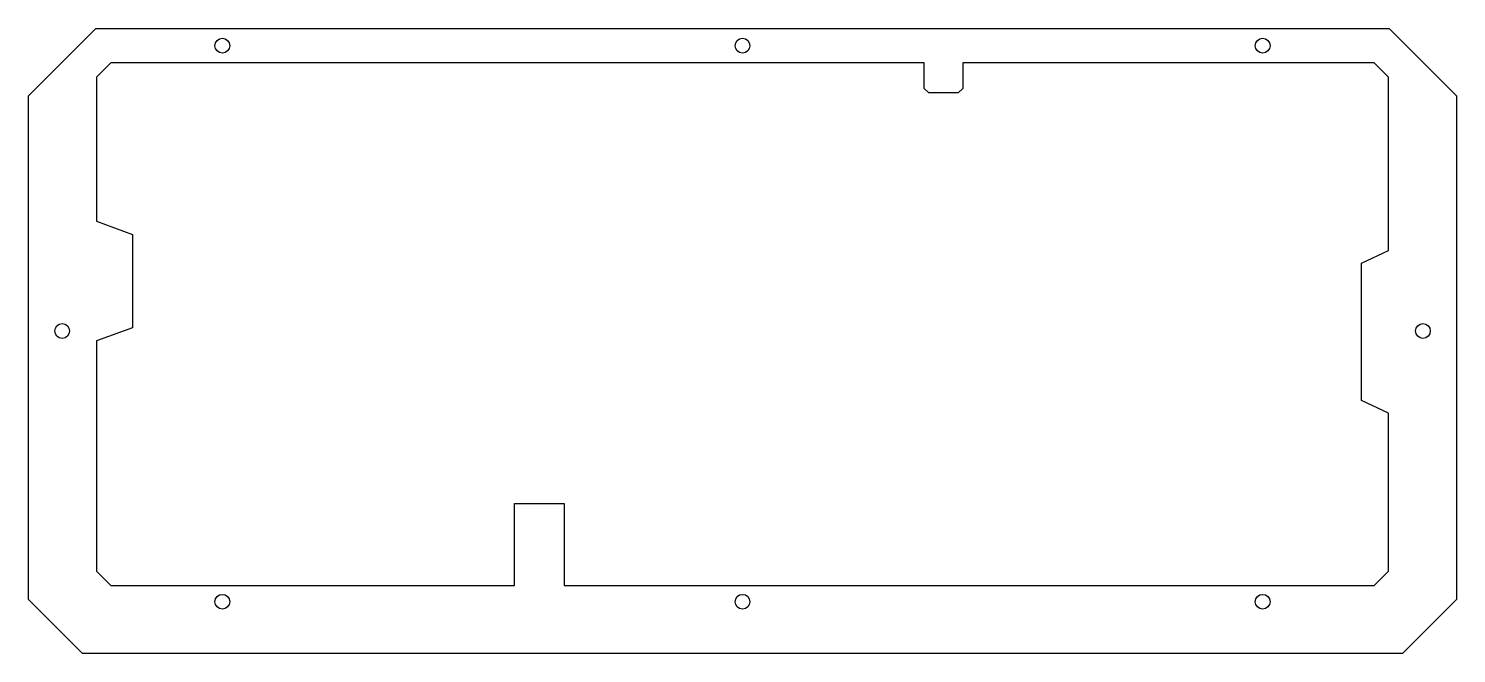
# Model space of a CAD drawing. Header units: millimetres. Extents: x 29 to 345, y -366 to -228.
import ezdxf

# ---------------------------------------------------------------- set-up
doc = ezdxf.new("R2010")
doc.units = ezdxf.units.MM
doc.layers.get('0').update_dxf_attribs({"linetype": 'CONTINUOUS'})

msp = doc.modelspace()

# ---------------------------------------------------------------- linework, layer by layer
for points in [[(29.45, -243.15), (44.3, -228.31), (330.35, -228.31), (345.2, -243.15), (345.2, -354.49), (333.24, -366.45), (41.41, -366.45), (29.45, -354.49)], [(228.53, -242.55), (227.53, -241.55), (227.53, -235.88), (47.62, -235.88), (44.45, -239.05), (44.45, -270.9), (52.41, -273.8), (52.45, -281.45), (52.45, -294.44), (44.45, -297.35), (44.45, -348.27), (47.62, -351.45), (136.88, -351.45), (136.88, -333.27), (147.88, -333.27), (147.88, -351.45), (327.02, -351.45), (330.2, -348.27), (330.2, -313.35), (324.2, -310.55), (324.2, -280.14), (330.2, -277.35), (330.2, -239.05), (327.02, -235.88), (236.03, -235.88), (236.03, -241.55), (235.03, -242.55)]]:
    msp.add_lwpolyline(points, close=True)
for centre in [(72.3, -232.09), (187.33, -232.09), (302.35, -232.09), (36.88, -295.16), (337.78, -295.16), (72.3, -355.02), (187.33, -355.02), (302.35, -355.02)]:
    msp.add_circle(centre, 1.63)

doc.saveas('drawing.dxf')
